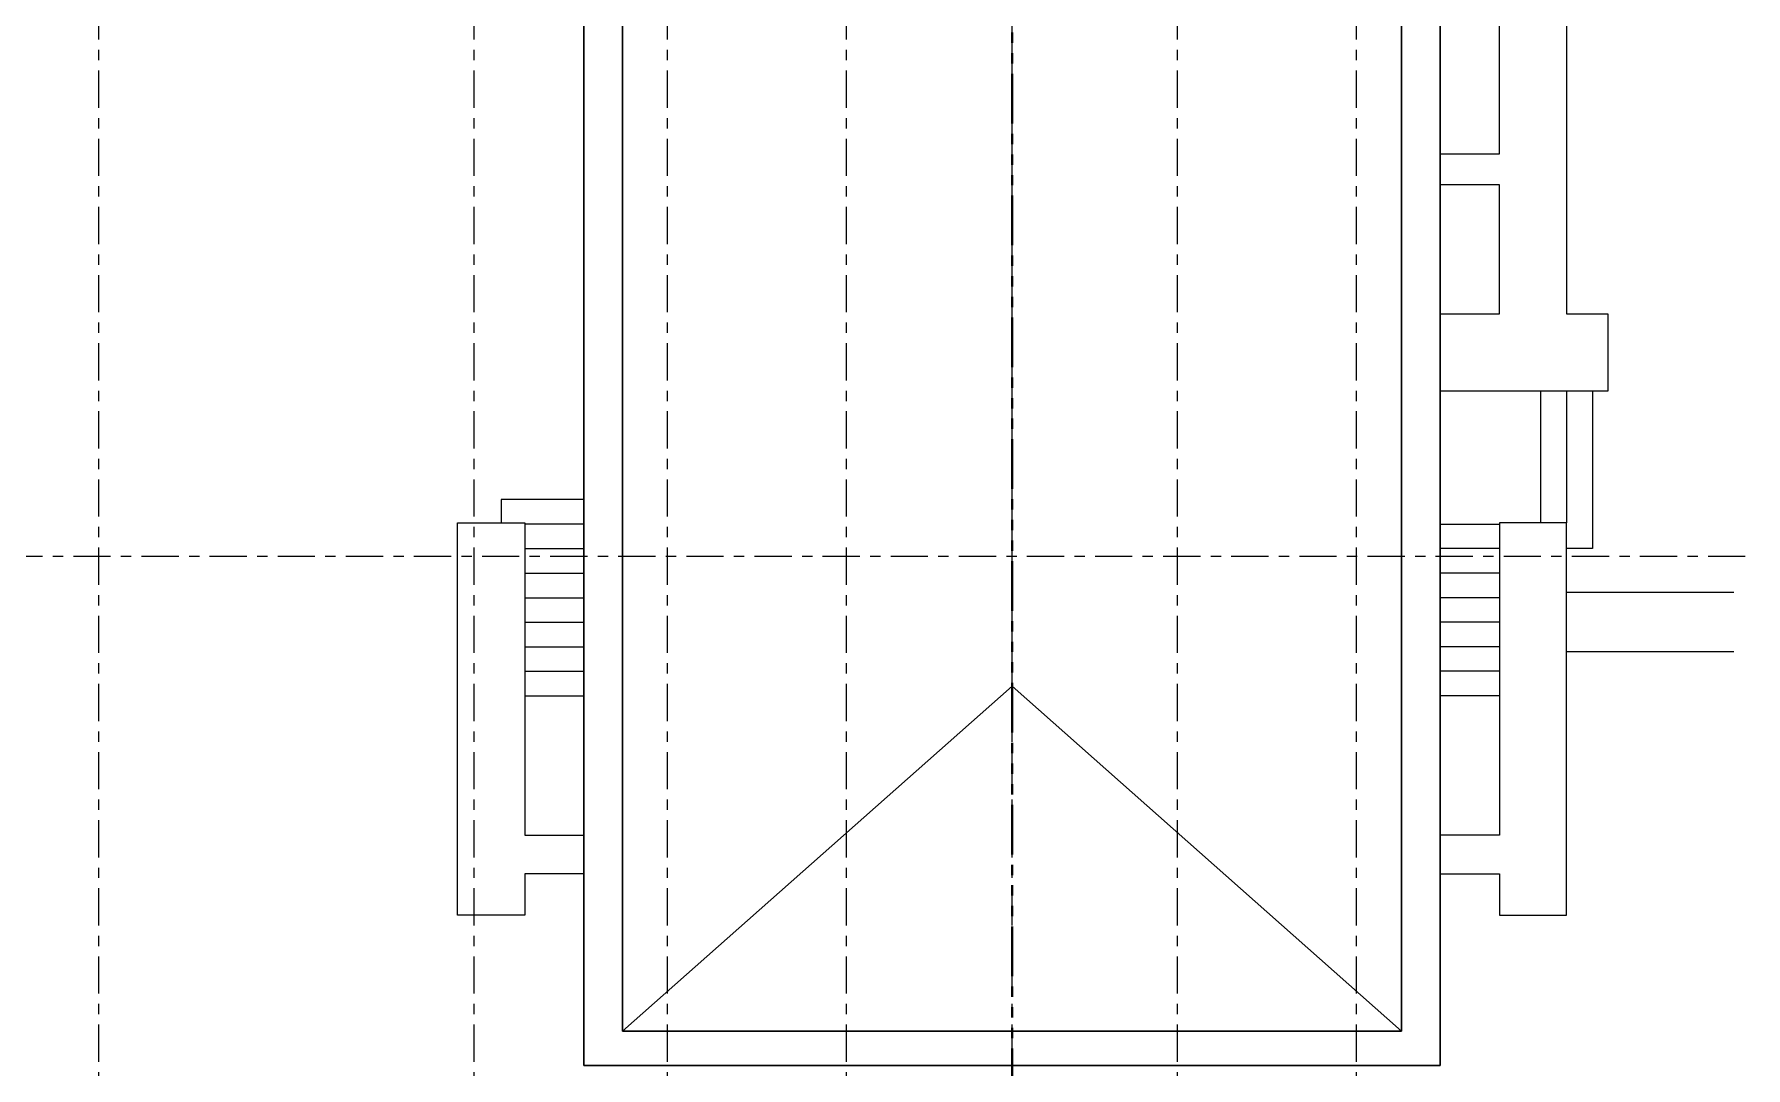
# Model space of a CAD drawing. Header units: millimetres. Extents: x -1459 to -1413, y -119 to 301.
# Drawn here: x -1448.63 to -1432.04, y 34.9 to 44.91 of the extents above; entities that cross this region are included whole.
import ezdxf

# ---------------------------------------------------------------- set-up
doc = ezdxf.new("R2010")
doc.units = ezdxf.units.MM
doc.linetypes.add('ACAD_ISO06W100', pattern=[36, 24, -3, 0, -3, 0, -3, 0, -3])
doc.linetypes.add('ACAD_ISO10W100', pattern=[18, 12, -3, 0, -3])
doc.layers.get('0').update_dxf_attribs({"lineweight": 0})
for name, color, linetype, lineweight in [('CORTE PLUMA 5', 5, 'Continuous', 40), ('EJES', 2, 'ACAD_ISO10W100', 13), ('GRADAS CAMBIO NIVEL', 3, 'Continuous', 15), ('MURO VISTO', 6, 'Continuous', 18), ('PLUMA 4', 8, 'Continuous', 30)]:
    doc.layers.add(name, color=color, linetype=linetype, lineweight=lineweight)

msp = doc.modelspace()

# ---------------------------------------------------------------- linework, layer by layer
msp.add_line((-1439.153, 38.594), (-1439.153, 50.582))
at = {"layer": 'CORTE PLUMA 5', "linetype": 'ACAD_ISO06W100', "lineweight": 40, "ltscale": 0.02}
msp.add_line((-1439.153, 83.464), (-1439.153, 27.464), dxfattribs=at)
at = {"layer": 'EJES', "ltscale": 0.03}
for p, q in [((-1448.003, 29.675), (-1448.003, 81.6)), ((-1444.366, 29.675), (-1444.366, 81.6)), ((-1442.491, 29.675), (-1442.491, 81.6)), ((-1440.758, 29.675), (-1440.758, 81.6)), ((-1439.153, 29.675), (-1439.153, 81.6)), ((-1437.548, 29.675), (-1437.548, 81.6)), ((-1435.816, 29.675), (-1435.816, 81.6)), ((-1427.428, 39.85), (-1451.503, 39.85))]:
    msp.add_line(p, q, dxfattribs=at)
at = {"layer": 'GRADAS CAMBIO NIVEL'}
for p, q in [((-1434.028, 40.175), (-1434.028, 41.45)), ((-1433.778, 40.175), (-1433.778, 41.45)), ((-1443.875, 39.925), (-1443.303, 39.925)), ((-1434.431, 39.925), (-1435.003, 39.925)), ((-1443.875, 39.688), (-1443.303, 39.688)), ((-1434.431, 39.688), (-1435.003, 39.688)), ((-1443.875, 39.45), (-1443.303, 39.45)), ((-1434.431, 39.45), (-1435.003, 39.45)), ((-1443.875, 39.213), (-1443.303, 39.213)), ((-1434.431, 39.213), (-1435.003, 39.213)), ((-1443.875, 38.975), (-1443.303, 38.975)), ((-1434.431, 38.975), (-1435.003, 38.975)), ((-1443.875, 38.738), (-1443.303, 38.738)), ((-1434.431, 38.738), (-1435.003, 38.738)), ((-1443.875, 38.5), (-1443.303, 38.5)), ((-1434.431, 38.5), (-1435.003, 38.5))]:
    msp.add_line(p, q, dxfattribs=at)
for points in [[(-1433.528, 41.45), (-1433.528, 39.925), (-1433.781, 39.925)], [(-1443.303, 40.163), (-1443.875, 40.163)], [(-1435.003, 40.163), (-1434.431, 40.163)]]:
    msp.add_lwpolyline(points, dxfattribs=at)
at = {"layer": 'MURO VISTO'}
for p, q in [((-1433.779, 59.4, -0.202), (-1433.779, 42.2, -0.202)), ((-1434.428, 43.75), (-1434.428, 57.85)), ((-1435.003, 43.75), (-1434.428, 43.75)), ((-1434.428, 43.45), (-1435.003, 43.45)), ((-1434.428, 42.2), (-1434.428, 43.45)), ((-1435.003, 42.2), (-1434.428, 42.2)), ((-1433.779, 42.2), (-1433.379, 42.2)), ((-1433.379, 42.2), (-1433.379, 41.45)), ((-1433.379, 41.45), (-1435.003, 41.45)), ((-1444.525, 40.175), (-1443.875, 40.175)), ((-1444.525, 36.375), (-1444.525, 40.175)), ((-1443.875, 40.175), (-1443.875, 37.15)), ((-1433.781, 40.175), (-1434.431, 40.175)), ((-1434.431, 40.175), (-1434.431, 37.15)), ((-1433.781, 36.375), (-1433.781, 40.175)), ((-1432.158, 39.5), (-1433.781, 39.5)), ((-1432.158, 38.925), (-1433.781, 38.925)), ((-1443.875, 37.15), (-1443.303, 37.15)), ((-1434.431, 37.15), (-1435.003, 37.15)), ((-1443.875, 36.775), (-1443.875, 36.375)), ((-1443.303, 36.775), (-1443.875, 36.775)), ((-1434.431, 36.775), (-1434.431, 36.375)), ((-1443.875, 36.375), (-1444.525, 36.375)), ((-1434.431, 36.375), (-1433.781, 36.375))]:
    msp.add_line(p, q, dxfattribs=at)
for points in [[(-1443.303, 40.4), (-1444.103, 40.4), (-1444.103, 40.175)], [(-1442.929, 40.075), (-1442.928, 40.075)], [(-1435.003, 36.775), (-1434.431, 36.775)]]:
    msp.add_lwpolyline(points, dxfattribs=at)
at = {"layer": 'PLUMA 4'}
for p, q in [((-1435.003, 67.115), (-1435.003, 34.919)), ((-1435.378, 35.25), (-1435.378, 51.274)), ((-1443.303, 34.919), (-1443.303, 47.375)), ((-1442.928, 35.25), (-1442.928, 47.375)), ((-1442.928, 35.251), (-1439.153, 38.594)), ((-1435.378, 35.251), (-1439.153, 38.594)), ((-1442.928, 35.25), (-1435.378, 35.25)), ((-1443.303, 34.919), (-1435.003, 34.919))]:
    msp.add_line(p, q, dxfattribs=at)

doc.saveas('drawing.dxf')
